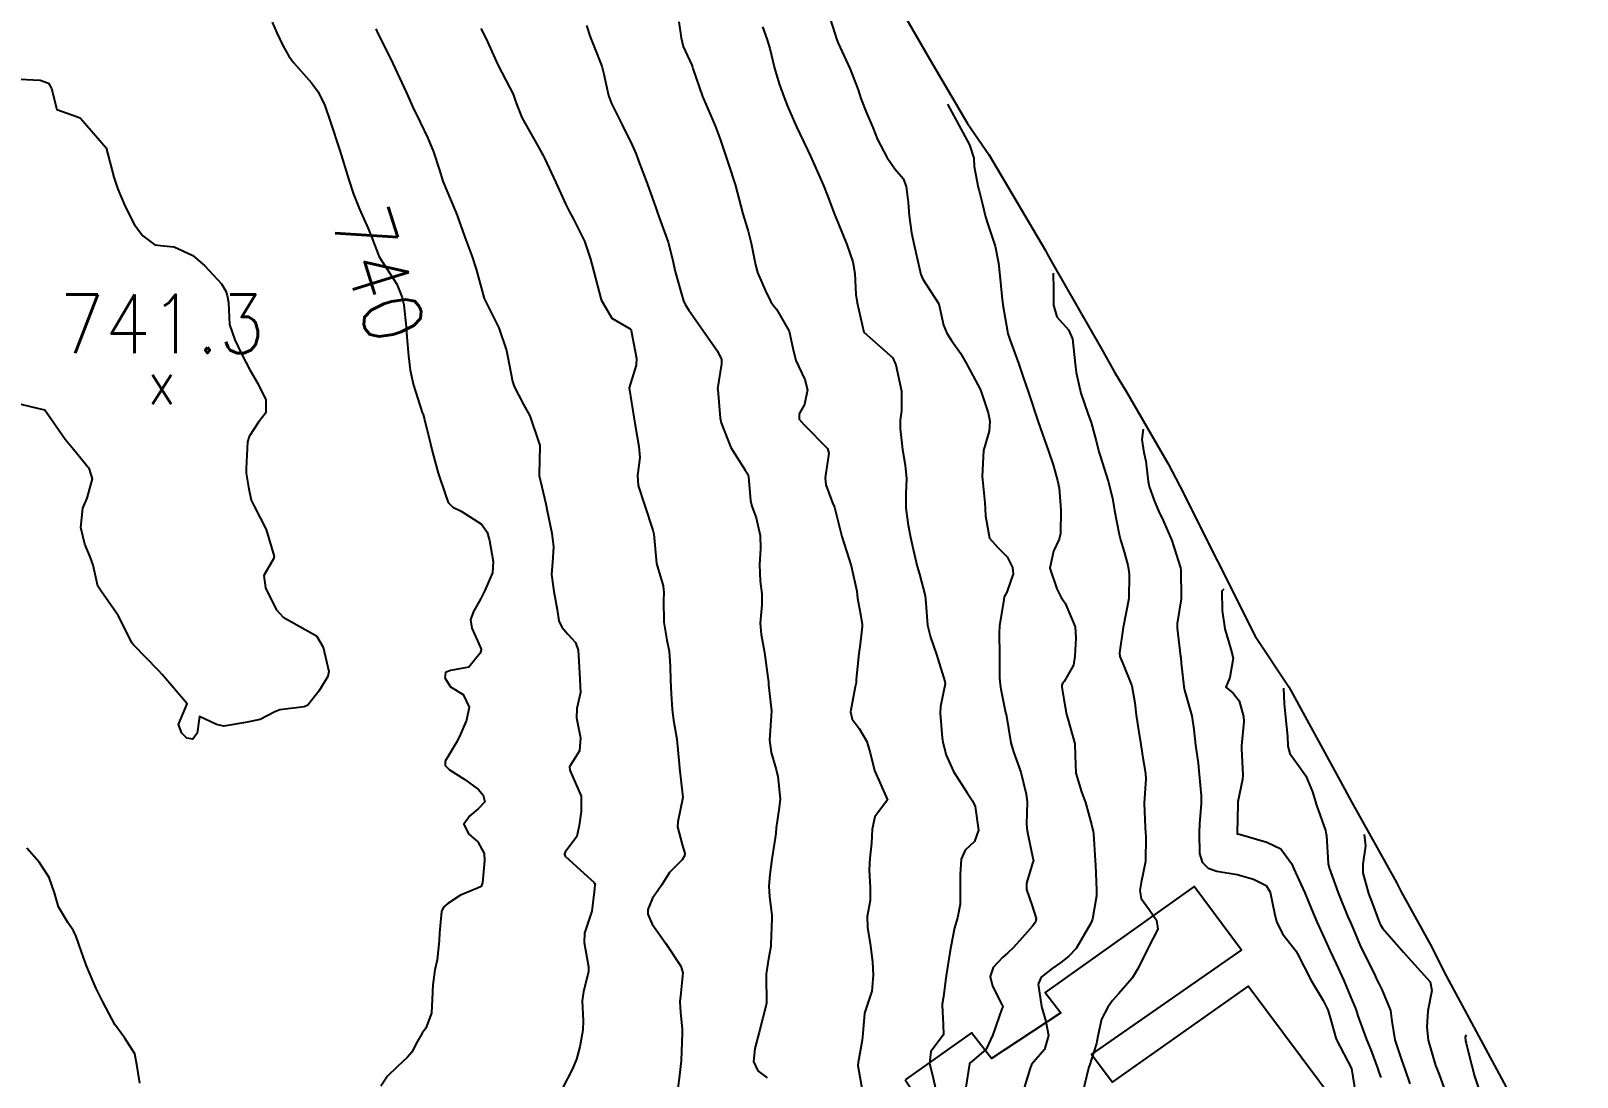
# Model space of a CAD drawing. Header units: metres. Extents: x 298520 to 308411, y 7433745 to 7450750.
# Drawn here: x 302011.5 to 302117.3, y 7442013.4 to 7442085 of the extents above; entities that cross this region are included whole.
import ezdxf
from ezdxf.enums import TextEntityAlignment as Align

# ---------------------------------------------------------------- set-up
doc = ezdxf.new("R2010")
doc.units = ezdxf.units.M
doc.header["$LTSCALE"] = 10
for name, color, linetype in [('Area', 45, 'Continuous'), ('Cotas', 45, 'Continuous'), ('Curvas de Nivel 1m', 11, 'Continuous'), ('Curvas de Nivel 5m', 15, 'Continuous'), ('Edificações', 30, 'Continuous'), ('Pontos Cotados', 45, 'Continuous')]:
    doc.layers.add(name, color=color, linetype=linetype)
doc.styles.add('Style-STANDARD', font='STANDARD.shx')

# ---------------------------------------------------------------- blocks, each defined once
blk = doc.blocks.new('ELVTXT_152')
at = {"layer": 'Pontos Cotados', "linetype": 'Continuous', "style": 'Style-STANDARD'}
for s, height, p in [('741.3', 4, (0, 4)), ('x', 3, (0, 0))]:
    blk.add_text(s, height=height, dxfattribs=at).set_placement(p, align=Align.MIDDLE_CENTER)

msp = doc.modelspace()

# ---------------------------------------------------------------- linework, layer by layer
at = {"layer": 'Area'}
msp.add_polyline3d([(302069.17, 7442089.68, 734.06), (302072.99, 7442083.07, 734.22), (302075.58, 7442078.64, 734.07), (302077.05, 7442076.52, 739.46), (302080.93, 7442069.94, 737.21), (302081.06, 7442069.68, 733.25), (302081.48, 7442068.94, 736.81), (302084.76, 7442063.22, 738.17), (302085.64, 7442061.62, 740.08), (302086.47, 7442060.28, 739.89), (302089.33, 7442055.34, 739.84), (302090.11, 7442053.82, 741.07), (302095.28, 7442043.56, 730.68), (302097.57, 7442040.08, 735.51), (302101.11, 7442033.61, 741.15), (302101.88, 7442032.2, 742.06), (302104.94, 7442026.68, 741.17), (302105.26, 7442026.06, 740.94), (302107.26, 7442022.47, 740.62), (302108.34, 7442020.3, 738), (302112.46, 7442012.67, 740.81)], dxfattribs=at)
at = {"layer": 'Curvas de Nivel 1m', "flags": 128}
for points, elevation in [([(302035.08, 7442085.12), (302035.24, 7442084.76), (302035.74, 7442083.78), (302036.24, 7442082.75), (302036.69, 7442081.77), (302037.17, 7442080.74), (302037.62, 7442079.77), (302038.12, 7442078.73), (302038.64, 7442077.65), (302039.03, 7442076.71), (302039.42, 7442075.51), (302039.67, 7442074.7), (302039.93, 7442074.03), (302040.52, 7442072.69), (302040.58, 7442072.52), (302041.24, 7442070.68), (302041.64, 7442069.58), (302041.95, 7442068.68), (302042.5, 7442066.67), (302043.5, 7442064.66), (302044.03, 7442063.1), (302044.12, 7442062.65), (302044.44, 7442060.98), (302044.54, 7442060.65), (302045.19, 7442059.41), (302045.62, 7442058.63), (302046.25, 7442056.75), (302046.3, 7442056.62), (302046.31, 7442056.55), (302046.25, 7442054.62), (302046.26, 7442054.52), (302046.36, 7442054.17), (302046.72, 7442052.62), (302046.81, 7442052.14), (302047.13, 7442050.61), (302047.25, 7442049.66), (302047.17, 7442048.61), (302047.11, 7442047.78), (302047.27, 7442046.61), (302047.49, 7442045.37), (302047.6, 7442044.61), (302047.8, 7442044.16), (302048.23, 7442043.69), (302048.75, 7442043.11), (302048.94, 7442042.59), (302048.97, 7442041.83), (302049.05, 7442040.59), (302049.09, 7442039.69), (302048.84, 7442038.59), (302048.81, 7442037.95), (302049.08, 7442036.59), (302049.03, 7442035.7), (302048.33, 7442034.6), (302048.35, 7442034.37), (302049.13, 7442032.59), (302049.13, 7442031.55), (302048.99, 7442030.59), (302048.83, 7442029.83), (302048.05, 7442028.77), (302047.99, 7442028.66), (302047.99, 7442028.6), (302048.05, 7442028.48), (302049.31, 7442027.32), (302050.03, 7442026.68), (302050.08, 7442026.62), (302050.09, 7442026.58), (302050.08, 7442026.53), (302050.02, 7442026.04), (302049.87, 7442024.72), (302049.83, 7442024.58), (302049.36, 7442023.22), (302049.34, 7442022.59), (302049.63, 7442020.91), (302049.63, 7442020.58), (302049.29, 7442019.23), (302049.21, 7442018.59), (302049.28, 7442017.23), (302049.26, 7442016.59), (302049.05, 7442015.43), (302048.81, 7442014.59), (302048.54, 7442013.93), (302047.86, 7442012.6)], 739), ([(302042.26, 7442085.15), (302042.52, 7442084.67), (302042.72, 7442084.24), (302043.42, 7442082.66), (302044.26, 7442081.08), (302044.47, 7442080.65), (302044.67, 7442080.1), (302045.07, 7442079.06), (302045.3, 7442078.64), (302046.18, 7442077.07), (302046.45, 7442076.62), (302046.51, 7442076.51), (302046.62, 7442076.27), (302047.39, 7442074.61), (302048.09, 7442073.11), (302048.33, 7442072.6), (302048.58, 7442072.15), (302049.36, 7442070.59), (302049.77, 7442069.36), (302049.97, 7442068.59), (302050.5, 7442066.58), (302051.23, 7442065.31), (302052.48, 7442064.59), (302052.53, 7442064.55), (302052.55, 7442064.48), (302052.92, 7442062.55), (302052.89, 7442062.11), (302052.43, 7442060.55), (302052.74, 7442058.55), (302052.81, 7442058.14), (302053.09, 7442056.54), (302053.14, 7442055.78), (302052.98, 7442054.54), (302053.04, 7442053.86), (302053.47, 7442052.54), (302054.04, 7442050.81), (302054.1, 7442050.53), (302054.29, 7442048.53), (302054.74, 7442046.99), (302054.79, 7442046.52), (302054.77, 7442046.02), (302054.8, 7442044.52), (302054.99, 7442043.28), (302055.15, 7442042.52), (302055.23, 7442041.49), (302055.24, 7442040.51), (302055.3, 7442039.62), (302055.37, 7442038.51), (302055.46, 7442037.81), (302055.68, 7442036.51), (302055.85, 7442034.79), (302055.87, 7442034.51), (302056.1, 7442032.51), (302055.75, 7442030.84), (302055.73, 7442030.51), (302056.06, 7442029.28), (302056.23, 7442028.68), (302056.21, 7442028.51), (302056.05, 7442028.24), (302055.19, 7442027.37), (302054.65, 7442026.52), (302054.4, 7442026.16), (302054.02, 7442025.62), (302053.71, 7442024.83), (302053.7, 7442024.53), (302054, 7442023.84), (302054.92, 7442022.52), (302055.96, 7442020.96), (302056.1, 7442020.51), (302055.94, 7442018.9), (302055.88, 7442018.56), (302055.88, 7442018.51), (302055.93, 7442017.79), (302056.06, 7442016.66), (302056.05, 7442016.51), (302056.04, 7442016.38), (302055.98, 7442014.51), (302055.87, 7442013.47), (302055.76, 7442012.61)], 738), ([(302049.5, 7442085.36), (302049.75, 7442084.58), (302050.02, 7442083.89), (302050.54, 7442082.57), (302050.69, 7442082.03), (302051.01, 7442080.57), (302051.22, 7442080.01), (302051.94, 7442078.56), (302052.63, 7442077.16), (302052.91, 7442076.55), (302053.07, 7442076.09), (302053.65, 7442074.54), (302054.25, 7442072.87), (302054.37, 7442072.53), (302054.57, 7442071.96), (302055.09, 7442070.52), (302055.38, 7442069.35), (302055.56, 7442068.51), (302055.97, 7442067.05), (302056.14, 7442066.51), (302056.25, 7442066.25), (302056.5, 7442065.86), (302057.46, 7442064.49), (302058.47, 7442063.06), (302058.74, 7442062.48), (302058.74, 7442062.19), (302058.47, 7442060.48), (302058.48, 7442060.44), (302058.66, 7442058.48), (302058.72, 7442058.16), (302059.37, 7442056.47), (302060.37, 7442054.92), (302060.54, 7442054.63), (302060.59, 7442054.46), (302060.72, 7442052.83), (302060.81, 7442052.45), (302061.12, 7442051.66), (302061.4, 7442050.44), (302061.41, 7442049.55), (302061.35, 7442048.44), (302061.4, 7442047.32), (302061.5, 7442046.44), (302061.5, 7442045.69), (302061.4, 7442044.44), (302061.46, 7442043.67), (302061.69, 7442042.44), (302061.92, 7442040.71), (302061.95, 7442040.43), (302061.97, 7442040.21), (302062.17, 7442038.43), (302062.02, 7442036.43), (302062.14, 7442035.59), (302062.49, 7442034.43), (302062.6, 7442033.95), (302062.76, 7442032.42), (302062.69, 7442031.83), (302062.49, 7442030.43), (302062.45, 7442030.05), (302062.2, 7442028.43), (302062.19, 7442028.29), (302062.04, 7442027.23), (302061.98, 7442026.43), (302062.02, 7442025.73), (302062.18, 7442024.43), (302062.19, 7442024.24), (302062.13, 7442022.43), (302062.11, 7442022.3), (302061.97, 7442021.46), (302061.82, 7442020.57), (302061.8, 7442020.43), (302061.8, 7442020.28), (302061.83, 7442018.43), (302061.81, 7442018.31), (302061.33, 7442016.44), (302061.02, 7442015.32), (302060.94, 7442014.44), (302061.24, 7442013.8), (302061.87, 7442013.32)], 737), ([(302055.82, 7442085.6), (302055.99, 7442084.51), (302056.12, 7442083.92), (302056.7, 7442082.63), (302056.76, 7442082.5), (302056.79, 7442082.41), (302057.45, 7442080.49), (302058.03, 7442079.12), (302058.3, 7442078.48), (302058.64, 7442077.57), (302059.01, 7442076.48), (302059.23, 7442075.86), (302059.68, 7442074.47), (302060.07, 7442072.98), (302060.2, 7442072.46), (302060.57, 7442071.27), (302060.78, 7442070.46), (302061.06, 7442068.98), (302061.21, 7442068.45), (302061.72, 7442067.24), (302062.13, 7442066.44), (302062.28, 7442066.21), (302062.5, 7442065.94), (302063.38, 7442064.42), (302063.63, 7442063.26), (302063.84, 7442062.42), (302064.44, 7442061.11), (302064.64, 7442060.41), (302064.42, 7442059.4), (302064.06, 7442058.77), (302064.07, 7442058.41), (302064.41, 7442058.01), (302065.99, 7442056.39), (302066.08, 7442056.08), (302065.84, 7442054.39), (302065.89, 7442053.92), (302066.35, 7442052.68), (302066.47, 7442052.38), (302066.52, 7442052.2), (302066.99, 7442050.37), (302067.29, 7442049.37), (302067.61, 7442048.37), (302068.01, 7442046.62), (302068.04, 7442046.36), (302068.06, 7442046.16), (302068.25, 7442045.06), (302068.37, 7442044.36), (302068.38, 7442044.22), (302068.23, 7442043.01), (302068.15, 7442042.36), (302067.96, 7442040.59), (302067.95, 7442040.36), (302067.9, 7442040.08), (302067.58, 7442038.37), (302067.68, 7442037.88), (302068.16, 7442037.22), (302068.68, 7442036.35), (302068.92, 7442035.57), (302069.22, 7442034.35), (302070.1, 7442032.34), (302069.24, 7442031.19), (302069.06, 7442030.35), (302069.02, 7442029.39), (302068.89, 7442028.35), (302068.84, 7442027.56), (302068.93, 7442026.35), (302068.91, 7442025.46), (302068.72, 7442024.35), (302068.74, 7442023.61), (302068.94, 7442022.35), (302069.08, 7442021.24), (302069.12, 7442020.35), (302069.04, 7442019.25), (302068.74, 7442018.35), (302068.54, 7442017.74), (302068.42, 7442016.35), (302068.37, 7442015.89), (302068.09, 7442014.36), (302068.07, 7442014.17), (302068.4, 7442012.35)], 736), ([(302066.17, 7442085.82), (302066.63, 7442084.38), (302066.72, 7442084.15), (302067.54, 7442082.37), (302068.09, 7442080.95), (302068.29, 7442080.36), (302068.66, 7442079.38), (302069.1, 7442078.36), (302069.43, 7442077.56), (302070.05, 7442076.35), (302070.61, 7442075.54), (302071.17, 7442074.89), (302071.39, 7442074.33), (302071.51, 7442073.24), (302071.58, 7442072.33), (302071.74, 7442071.15), (302071.93, 7442070.32), (302072.05, 7442069.82), (302072.39, 7442068.31), (302072.53, 7442067.98), (302073.62, 7442066.3), (302073.94, 7442064.84), (302074.16, 7442064.29), (302074.48, 7442063.8), (302075.11, 7442062.92), (302075.47, 7442062.28), (302076.44, 7442060.45), (302076.51, 7442060.27), (302077, 7442058.84), (302077.12, 7442058.26), (302077.07, 7442057.59), (302076.67, 7442056.27), (302076.59, 7442054.49), (302076.62, 7442054.27), (302076.77, 7442052.68), (302076.8, 7442052.26), (302076.81, 7442051.79), (302077.09, 7442050.26), (302077.66, 7442049.61), (302078.3, 7442048.98), (302078.66, 7442048.24), (302078.7, 7442047.82), (302078.27, 7442046.57), (302078.15, 7442046.36), (302078.1, 7442046.24), (302078.07, 7442046.05), (302077.78, 7442044.25), (302077.76, 7442043.76), (302077.77, 7442042.25), (302077.77, 7442040.67), (302077.81, 7442040.25), (302077.86, 7442039.92), (302078.17, 7442038.43), (302078.21, 7442038.24), (302078.22, 7442038.2), (302078.55, 7442036.24), (302078.73, 7442035.64), (302079.23, 7442034.23), (302079.6, 7442032.74), (302079.66, 7442032.22), (302079.63, 7442030.67), (302079.66, 7442030.22), (302080.05, 7442028.35), (302080.08, 7442028.25), (302080.09, 7442028.22), (302080.09, 7442028.18), (302080.05, 7442028.07), (302079.62, 7442026.64), (302079.63, 7442026.22), (302080.02, 7442025.09), (302080.29, 7442024.22), (302080.24, 7442023.98), (302080, 7442023.67), (302079.33, 7442022.89), (302078.73, 7442022.23), (302078.34, 7442021.88), (302077.97, 7442021.56), (302077.34, 7442020.87), (302077.13, 7442020.25), (302077.29, 7442019.6), (302077.93, 7442018.34), (302077.98, 7442018.24), (302077.99, 7442018.18), (302077.93, 7442018.03), (302077.31, 7442016.25), (302076.87, 7442015.28), (302075.89, 7442014.44), (302075.78, 7442014.37), (302075.73, 7442014.27), (302075.46, 7442012.68)], 734), ([(302010.68, 7442081.69), (302012.11, 7442081.61), (302012.68, 7442081.4), (302012.87, 7442081.03), (302013.24, 7442079.6), (302014.65, 7442079.11), (302014.86, 7442079), (302016.62, 7442076.98), (302017.14, 7442074.97), (302017.42, 7442074.14), (302017.91, 7442072.97), (302018.56, 7442071.71), (302019.12, 7442070.95), (302019.95, 7442070.34), (302020.55, 7442070.28), (302021.27, 7442070.2), (302022.54, 7442069.6), (302023.38, 7442068.9), (302024.52, 7442067.67), (302024.8, 7442067.17), (302024.91, 7442066.88), (302025, 7442066.39), (302025.06, 7442064.88), (302025.42, 7442063.83), (302025.89, 7442062.87), (302026.45, 7442061.78), (302026.99, 7442060.85), (302027.55, 7442059.72), (302027.54, 7442058.85), (302027.05, 7442058.21), (302026.4, 7442057.22), (302026.29, 7442056.86), (302026.21, 7442055.02), (302026.2, 7442054.86), (302026.21, 7442054.71), (302026.35, 7442053.74), (302026.55, 7442052.86), (302026.74, 7442052.46), (302027.58, 7442050.85), (302028.12, 7442049.01), (302028.07, 7442048.84), (302027.42, 7442047.71), (302027.52, 7442046.85), (302028.25, 7442045.37), (302028.74, 7442044.84), (302030.23, 7442044), (302031.01, 7442043.58), (302031.48, 7442042.8), (302031.85, 7442041.14), (302031.79, 7442040.8), (302031.17, 7442039.79), (302030.43, 7442038.82), (302030.17, 7442038.71), (302028.5, 7442038.5), (302028.17, 7442038.38), (302027.16, 7442037.85), (302026.16, 7442037.63), (302024.68, 7442037.4), (302024.16, 7442037.51), (302023.01, 7442038.05), (302022.85, 7442036.9), (302022.55, 7442036.5), (302022.15, 7442036.57), (302021.79, 7442036.91), (302021.58, 7442037.5), (302022.17, 7442038.91), (302020.45, 7442040.93), (302020.2, 7442041.19), (302018.48, 7442042.96), (302018.37, 7442043.1), (302018.23, 7442043.38), (302017.43, 7442044.97), (302016.27, 7442046.64), (302016.05, 7442046.98), (302015.72, 7442048.42), (302015.53, 7442048.99), (302015.15, 7442049.84), (302014.89, 7442051), (302015.01, 7442052.32), (302015.32, 7442053), (302015.69, 7442054.32), (302015.48, 7442054.99), (302014.38, 7442056.34), (302013.81, 7442057.02), (302012.41, 7442059.03), (302010.42, 7442059.49)], 741), ([(302074.21, 7442079.97), (302075.73, 7442077.18), (302076.02, 7442076.27), (302076.05, 7442075.7), (302076.32, 7442074.26), (302076.38, 7442074.04), (302076.59, 7442073.21), (302076.82, 7442072.26), (302076.94, 7442071.89), (302077.48, 7442070.25), (302077.7, 7442069.09), (302077.79, 7442068.25), (302077.93, 7442066.83), (302078.01, 7442066.24), (302078.32, 7442064.4), (302078.35, 7442064.24), (302078.38, 7442064.14), (302078.48, 7442063.85), (302079.08, 7442062.23), (302079.4, 7442061.28), (302079.75, 7442060.23), (302080.41, 7442058.22), (302081.13, 7442056.21), (302081.44, 7442055.27), (302081.74, 7442054.2), (302081.85, 7442053.69), (302081.98, 7442052.2), (302081.94, 7442050.58), (302081.85, 7442050.2), (302081.48, 7442049.38), (302081.23, 7442048.21), (302081.69, 7442046.78), (302081.99, 7442046.19), (302082.1, 7442046.03), (302082.26, 7442045.81), (302082.95, 7442044.18), (302083, 7442043.41), (302082.92, 7442042.18), (302082.83, 7442041.57), (302082.2, 7442040.44), (302082.09, 7442040.3), (302082.05, 7442040.19), (302082.05, 7442040.05), (302082.18, 7442039.23), (302082.37, 7442038.19), (302082.45, 7442037.9), (302082.92, 7442036.18), (302082.95, 7442035.37), (302083, 7442034.18), (302083.39, 7442032.9), (302083.65, 7442032.17), (302084.08, 7442030.65), (302084.18, 7442030.17), (302084.2, 7442030.04), (302084.33, 7442028.17), (302084.34, 7442027.88), (302084.42, 7442026.17), (302084.41, 7442025.78), (302084.13, 7442024.17), (302084.1, 7442024.07), (302084, 7442023.87), (302083.02, 7442022.18), (302082.52, 7442021.64), (302081.97, 7442021.22), (302081.37, 7442020.8), (302080.63, 7442020.21), (302080.43, 7442019.73), (302080.64, 7442018.21), (302080.95, 7442017.18), (302081.13, 7442016.21), (302080.85, 7442015.26), (302079.97, 7442014.22), (302079.94, 7442014.16), (302079.88, 7442013.99), (302079.46, 7442012.63)], 733), ([(302081.44, 7442068.39), (302081.46, 7442067.26), (302081.47, 7442066.21), (302081.69, 7442065.4), (302082.49, 7442064.52), (302082.77, 7442063.9), (302082.96, 7442062.19), (302083.03, 7442061.61), (302083.34, 7442060.18), (302083.81, 7442058.79), (302084.04, 7442058.17), (302084.39, 7442056.93), (302084.58, 7442056.17), (302084.66, 7442055.89), (302085.22, 7442054.16), (302085.51, 7442053), (302085.65, 7442052.16), (302085.97, 7442050.51), (302086.06, 7442050.15), (302086.3, 7442049.33), (302086.56, 7442048.41), (302086.61, 7442048.15), (302086.65, 7442047.78), (302086.62, 7442046.14), (302086.24, 7442044.15), (302085.98, 7442042.4), (302086, 7442042.15), (302086.22, 7442041.67), (302086.84, 7442040.14), (302087.03, 7442038.99), (302087.12, 7442038.14), (302087.31, 7442036.98), (302087.44, 7442036.13), (302087.53, 7442035.52), (302087.77, 7442034.13), (302087.78, 7442033.78), (302087.68, 7442032.13), (302087.74, 7442030.46), (302087.77, 7442030.12), (302087.79, 7442029.84), (302087.76, 7442028.12), (302087.48, 7442026.68), (302087.37, 7442026.13), (302087.48, 7442025.59), (302088.01, 7442024.84), (302088.51, 7442024.11), (302088.62, 7442023.49), (302087.98, 7442022.27), (302087.9, 7442022.12), (302087.27, 7442020.82), (302086.85, 7442020.14), (302085.94, 7442019.1), (302085.5, 7442018.6), (302085.18, 7442018.16), (302084.76, 7442017.33), (302084.5, 7442016.16), (302084.41, 7442015.66), (302083.94, 7442014.17), (302083.92, 7442014.13), (302083.88, 7442014.06), (302083.44, 7442012.18)], 732), ([(302087.61, 7442057.71), (302087.51, 7442057.02), (302087.66, 7442056.13), (302087.78, 7442055.53), (302087.95, 7442054.13), (302088.03, 7442053.79), (302088.35, 7442052.83), (302088.66, 7442052.12), (302088.98, 7442051.47), (302089.56, 7442050.11), (302090.17, 7442048.23), (302090.19, 7442048.1), (302090.22, 7442046.14), (302090.22, 7442046.1), (302089.94, 7442044.41), (302089.94, 7442044.1), (302090.17, 7442042.15), (302090.18, 7442042.1), (302090.22, 7442041.7), (302090.39, 7442040.1), (302090.44, 7442039.85), (302090.94, 7442038.09), (302091.08, 7442037.17), (302091.2, 7442036.09), (302091.37, 7442034.85), (302091.45, 7442034.09), (302091.57, 7442032.62), (302091.58, 7442032.09), (302091.47, 7442030.7), (302091.44, 7442030.09), (302091.46, 7442028.68), (302091.64, 7442028.08), (302092.05, 7442027.67), (302092.65, 7442027.46), (302094.04, 7442027.23), (302095.16, 7442026.92), (302096.03, 7442026.48), (302096.31, 7442026.03), (302096.59, 7442024.6), (302096.73, 7442024.02), (302097.15, 7442023.17), (302097.98, 7442022.11), (302098.06, 7442022), (302098.14, 7442021.84), (302099.1, 7442019.99), (302099.94, 7442018.6), (302100.25, 7442017.98), (302100.38, 7442017.52), (302100.81, 7442015.97), (302101.88, 7442013.96), (302102.14, 7442012.24)], 731), ([(302097.21, 7442039.99), (302097.27, 7442038.92), (302097.36, 7442038.01), (302097.49, 7442036.68), (302097.52, 7442036.01), (302097.64, 7442035.51), (302098.13, 7442034.85), (302098.74, 7442033.99), (302099.2, 7442032.9), (302099.48, 7442031.99), (302100.08, 7442030.25), (302100.14, 7442029.98), (302100.15, 7442029.9), (302100.28, 7442027.98), (302100.34, 7442027.69), (302100.95, 7442025.97), (302101.63, 7442024.34), (302101.8, 7442023.96), (302102, 7442023.48), (302102.45, 7442022.42), (302102.68, 7442021.95), (302103.4, 7442020.5), (302103.66, 7442019.93), (302103.76, 7442019.74), (302103.95, 7442019.37), (302104.53, 7442017.92), (302104.64, 7442017.2), (302104.84, 7442015.92), (302105.32, 7442014.48), (302105.53, 7442013.91), (302105.87, 7442012.9)], 729), ([(302102.73, 7442029.97), (302102.82, 7442029.2), (302102.64, 7442027.95), (302102.64, 7442027.35), (302103.03, 7442025.94), (302103.3, 7442025.23), (302103.79, 7442023.93), (302103.85, 7442023.78), (302104, 7442023.57), (302105.42, 7442021.92), (302105.97, 7442021.31), (302107.26, 7442019.89), (302107.36, 7442019.3), (302107.09, 7442017.9), (302107.02, 7442016.79), (302107.12, 7442015.9), (302107.63, 7442014.15), (302107.74, 7442013.89), (302107.88, 7442013.54), (302108.31, 7442012.33)], 728), ([(302109.72, 7442016.24), (302109.65, 7442016.12), (302109.68, 7442015.86), (302109.72, 7442015.68), (302109.89, 7442015.03), (302110.3, 7442013.43), (302110.82, 7442011.85), (302111.84, 7442010.01), (302111.97, 7442009.84), (302112.78, 7442008.78), (302113.41, 7442007.82), (302113.57, 7442007.57), (302113.8, 7442007.28), (302115.13, 7442005.8), (302115.78, 7442005.12), (302116.43, 7442004.46), (302117.31, 7442003.43)], 727)]:
    msp.add_lwpolyline(points, dxfattribs=dict(at, elevation=elevation))
at = {"layer": 'Curvas de Nivel 5m', "flags": 128}
for points, elevation in [([(302027.98, 7442085.59), (302028.3, 7442084.84), (302028.71, 7442083.99), (302029.13, 7442083.26), (302029.45, 7442082.83), (302030.68, 7442081.43), (302031.14, 7442080.81), (302031.59, 7442079.87), (302031.96, 7442078.8), (302032.62, 7442076.79), (302033.24, 7442074.78), (302033.56, 7442073.81), (302033.95, 7442072.78), (302034.56, 7442071.45), (302034.83, 7442070.77), (302035.31, 7442069.52), (302035.8, 7442068.75), (302036.52, 7442067.65), (302036.87, 7442066.74), (302036.99, 7442066.24), (302037.15, 7442064.73), (302037.2, 7442064.01), (302037.31, 7442062.73), (302037.42, 7442061.76), (302037.65, 7442060.73), (302038.26, 7442058.87), (302038.32, 7442058.72), (302038.41, 7442058.38), (302038.83, 7442056.72), (302038.95, 7442056.14), (302039.34, 7442054.71), (302039.84, 7442053.22), (302040.03, 7442052.7), (302040.34, 7442052.37), (302040.93, 7442052.1), (302042.32, 7442051.21), (302042.7, 7442050.67), (302042.86, 7442050.11), (302043.11, 7442048.66), (302043.06, 7442047.88), (302042.53, 7442046.67), (302042.44, 7442046.49), (302042.26, 7442046.12), (302041.73, 7442045.2), (302041.57, 7442044.68), (302041.64, 7442044.09), (302042.22, 7442042.82), (302042.28, 7442042.67), (302042.28, 7442042.61), (302042.22, 7442042.39), (302041.44, 7442041.44), (302040.2, 7442041.21), (302039.84, 7442041.07), (302039.81, 7442040.7), (302040.19, 7442040.08), (302041.05, 7442039.55), (302041.47, 7442038.68), (302041.28, 7442037.8), (302040.81, 7442036.69), (302040.58, 7442036.26), (302040.14, 7442035.52), (302039.83, 7442035), (302039.82, 7442034.7), (302040.12, 7442034.41), (302041.18, 7442033.75), (302042.11, 7442033.06), (302042.43, 7442032.67), (302042.54, 7442032.22), (302042.09, 7442031.73), (302041.51, 7442031.25), (302041.1, 7442030.68), (302041.42, 7442030.03), (302042.06, 7442029.47), (302042.49, 7442028.67), (302042.51, 7442028.2), (302042.37, 7442026.67), (302042.29, 7442026.41), (302042.03, 7442026.31), (302040.87, 7442025.83), (302040.01, 7442025.26), (302039.72, 7442024.99), (302039.58, 7442024.7), (302039.44, 7442023.25), (302039.41, 7442022.71), (302039.27, 7442021.4), (302039.12, 7442020.71), (302038.97, 7442019.69), (302038.93, 7442018.71), (302038.88, 7442017.75), (302038.5, 7442016.71), (302038.25, 7442016.38), (302037.9, 7442015.77), (302037.54, 7442015.08), (302037.25, 7442014.73), (302036.54, 7442014.07), (302035.87, 7442013.43), (302035.43, 7442012.75)], 740), ([(302061.55, 7442085.27), (302061.85, 7442084.44), (302062.06, 7442083.78), (302062.37, 7442082.44), (302062.69, 7442081.37), (302063.03, 7442080.43), (302063.26, 7442079.83), (302063.88, 7442078.42), (302064.63, 7442076.84), (302064.84, 7442076.41), (302065.39, 7442075.18), (302065.73, 7442074.39), (302065.98, 7442073.77), (302066.5, 7442072.38), (302066.58, 7442072.2), (302067.33, 7442070.37), (302067.74, 7442069.17), (302067.88, 7442068.37), (302067.94, 7442066.93), (302068.02, 7442066.36), (302068.48, 7442064.36), (302070.47, 7442062.6), (302070.55, 7442062.43), (302070.59, 7442062.34), (302070.67, 7442062.13), (302071.07, 7442060.33), (302071.06, 7442058.97), (302070.98, 7442058.33), (302070.97, 7442057.77), (302071.13, 7442056.33), (302071.31, 7442055.26), (302071.41, 7442054.32), (302071.37, 7442053.34), (302071.35, 7442052.32), (302071.51, 7442051.14), (302071.68, 7442050.32), (302071.79, 7442049.8), (302072.14, 7442048.31), (302072.29, 7442047.8), (302072.69, 7442046.31), (302072.74, 7442045.82), (302072.84, 7442044.3), (302073.06, 7442043.48), (302073.46, 7442042.3), (302074.04, 7442040.44), (302074.05, 7442040.29), (302073.73, 7442038.74), (302073.72, 7442038.29), (302073.84, 7442036.6), (302073.89, 7442036.29), (302074.13, 7442035.4), (302074.63, 7442034.28), (302075.55, 7442032.83), (302075.93, 7442032.27), (302076.1, 7442031.89), (302076.33, 7442030.27), (302076.07, 7442029.5), (302075.43, 7442028.9), (302075.14, 7442028.28), (302075.07, 7442027.25), (302075.08, 7442026.28), (302075.08, 7442025.21), (302074.9, 7442024.28), (302074.7, 7442023.58), (302074.45, 7442022.29), (302074.38, 7442021.89), (302074.13, 7442020.29), (302074.11, 7442020.13), (302073.94, 7442018.88), (302073.85, 7442018.37), (302073.85, 7442018.29), (302073.92, 7442016.96), (302073.95, 7442016.29), (302073.94, 7442016.27), (302073.91, 7442016.24), (302073.07, 7442015.12), (302072.97, 7442014.3), (302073.16, 7442013.58), (302073.45, 7442012.3)], 735), ([(302093.14, 7442046.76), (302093, 7442046.62), (302093.02, 7442045.3), (302093.21, 7442044.06), (302093.62, 7442042.66), (302093.77, 7442042.05), (302093.54, 7442040.72), (302093.26, 7442040.06), (302093.78, 7442039.65), (302094.18, 7442039.12), (302094.47, 7442038.05), (302094.5, 7442037.72), (302094.35, 7442036.05), (302094.34, 7442035.84), (302094.44, 7442034.05), (302094.41, 7442033.75), (302094.1, 7442032.2), (302094.09, 7442032.05), (302094.05, 7442030.07), (302094.05, 7442030.05), (302094.05, 7442030.03), (302094.07, 7442030.02), (302094.11, 7442030.01), (302096.07, 7442029.46), (302097.04, 7442028.99), (302097.76, 7442028), (302098.04, 7442027.38), (302098.67, 7442025.99), (302099.13, 7442024.87), (302099.49, 7442023.99), (302099.99, 7442022.9), (302100.42, 7442021.98), (302100.82, 7442021.12), (302101.34, 7442019.97), (302101.94, 7442018.54), (302102.12, 7442018.14), (302102.19, 7442017.96), (302102.31, 7442017.57), (302102.9, 7442015.95), (302103.19, 7442015.23), (302103.68, 7442013.93), (302103.73, 7442013.78), (302103.88, 7442013.34)], 730), ([(302018.92, 7442012.95), (302018.73, 7442014.1), (302018.58, 7442014.95), (302017.9, 7442016.03), (302017.21, 7442016.97), (302016.39, 7442018.52), (302016.16, 7442018.98), (302015.94, 7442019.43), (302015.26, 7442020.99), (302014.92, 7442021.95), (302014.56, 7442023), (302014.37, 7442023.39), (302013.99, 7442023.96), (302013.35, 7442025.02), (302013.07, 7442025.97), (302012.72, 7442027.02), (302012.04, 7442028.07), (302011.19, 7442029.04)], 740)]:
    msp.add_lwpolyline(points, dxfattribs=dict(at, elevation=elevation))
at = {"layer": 'Edificações'}
msp.add_lwpolyline([(302071.31, 7442013.19), (302074.61, 7442008.22), (302075.47, 7442008.79), (302080.05, 7442002.52), (302079.21, 7442001.91), (302086.2, 7441992.27), (302094.7, 7441998.43), (302092.3, 7442001.73), (302093.03, 7442002.26), (302094.46, 7442000.28), (302104.55, 7442006.55), (302094.79, 7442019.59), (302085.49, 7442013.03), (302084.08, 7442014.91), (302094.34, 7442022.06), (302091.09, 7442026.42), (302080.9, 7442019.16), (302081.98, 7442017.77), (302077.22, 7442014.65), (302075.85, 7442016.39)], close=True, dxfattribs=at)

# ---------------------------------------------------------------- block references
at = {"layer": 'Pontos Cotados', "linetype": 'Continuous'}
msp.add_blockref('ELVTXT_152', (302020.43, 7442060.93, 741.28), dxfattribs=at)

# ---------------------------------------------------------------- texts
at = {"layer": 'Cotas', "style": 'Style-STANDARD'}
msp.add_text('740', height=4, rotation=287.4273, dxfattribs=at).set_placement((302035.28, 7442068.32, 740), align=Align.MIDDLE_CENTER)

doc.saveas('drawing.dxf')
